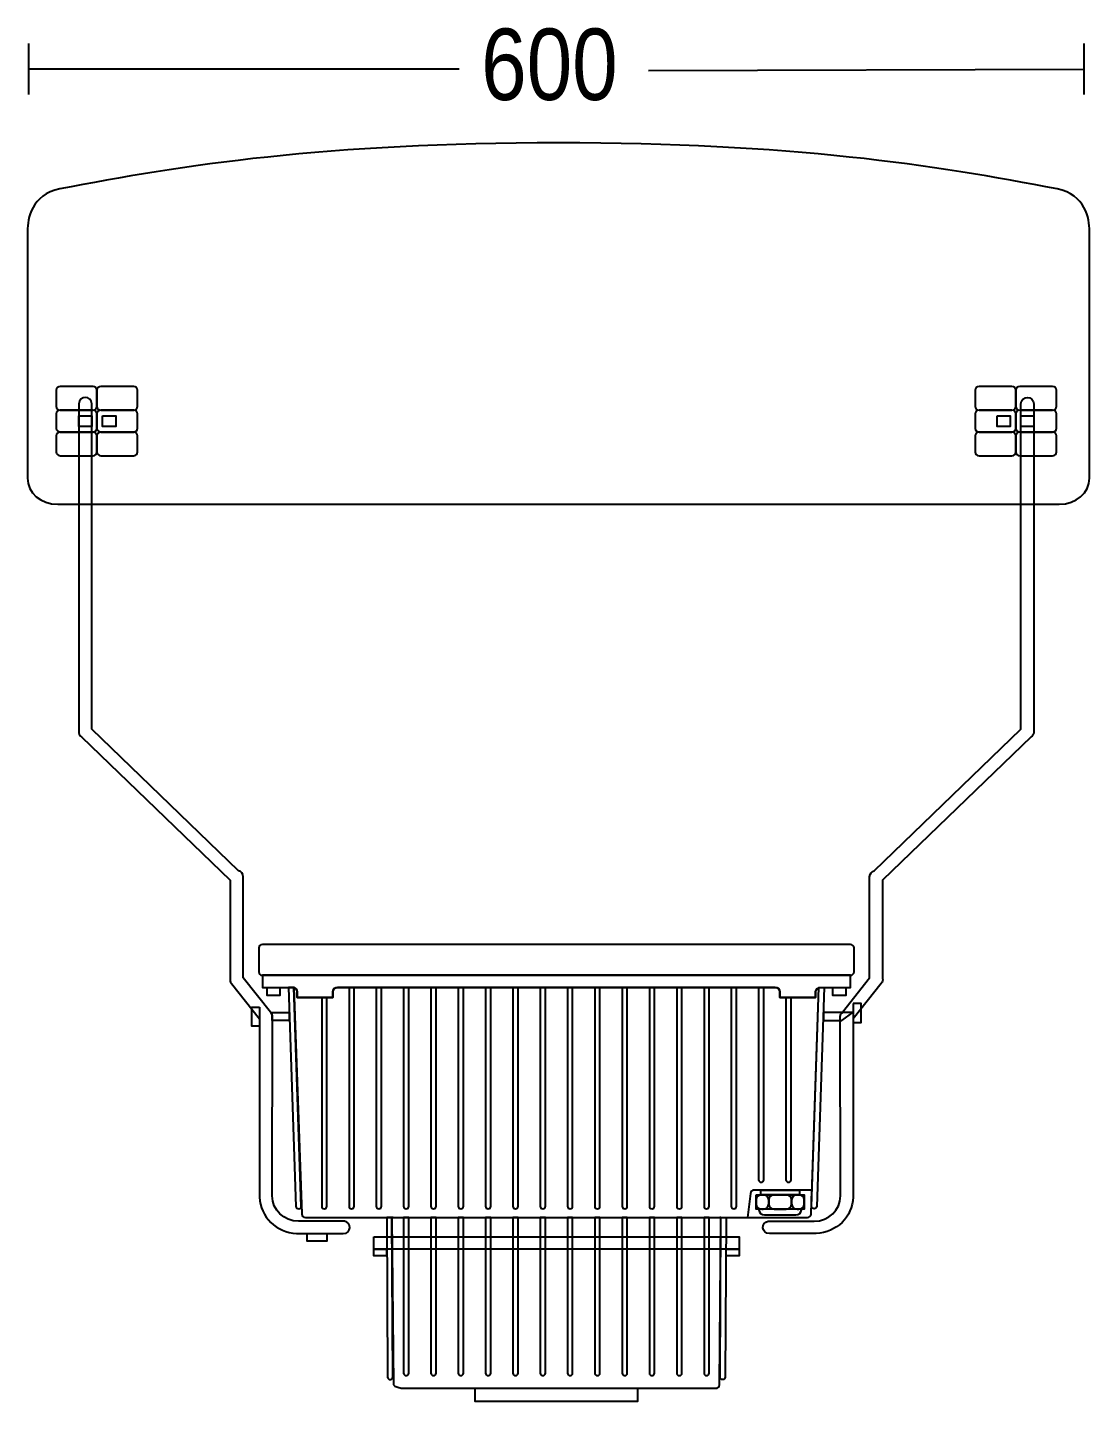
# Model space of a CAD drawing. Extents: x 0 to 113, y 0 to 281.
# Drawn here: x 0.2 to 102.3, y 0.2 to 132.2 of the extents above; entities that cross this region are included whole.
import ezdxf

# ---------------------------------------------------------------- set-up
doc = ezdxf.new("R2010")
doc.units = 0
doc.layers.add('LIVELLO_1', color=160, linetype='Continuous')
doc.styles.add('STD', font='txt')

# ---------------------------------------------------------------- blocks, each defined once
blk = doc.blocks.new('AI9-BLK1')
at = {"layer": 'LIVELLO_1', "color": 7}
for p, q in [((-57.61, -14.76), (-57.61, -9.85)), ((43.83, -14.76), (43.83, -9.85)), ((-16.25, -12.31), (-57.61, -12.31)), ((1.96, -12.44), (43.83, -12.31))]:
    blk.add_line(p, q, dxfattribs=at)
for points in [[(-52.78, -45.63), (-51.54, -45.63), (-51.54, -46.67), (-52.78, -46.67)], [(-50.51, -45.63), (-49.25, -45.63), (-49.25, -46.67), (-50.51, -46.67)], [(35.47, -45.63), (36.73, -45.63), (36.73, -46.67), (35.47, -46.67)], [(37.76, -45.63), (39, -45.63), (39, -46.67), (37.76, -46.67)], [(-34.7, -100.58), (-33.48, -100.58), (-33.48, -101.35), (-34.7, -101.35)], [(19.69, -100.58), (20.92, -100.58), (20.92, -101.35), (19.69, -101.35)], [(-35.42, -102.47), (-35.42, -104.3), (-36.18, -104.3), (-36.18, -102.47)], [(-32.56, -103), (-32.56, -103.77), (-34.21, -103.77), (-34.21, -103)], [(18.78, -103), (18.78, -103.77), (20.53, -103.77), (21.59, -103)], [(21.64, -102.13), (21.64, -103.96), (22.4, -103.96), (22.4, -102.13)], [(12.75, -120.06), (16.49, -120.06), (16.49, -120.51), (12.75, -120.51)], [(12.3, -120.51), (16.93, -120.51), (16.93, -121.91), (12.3, -121.91)], [(-30.85, -124.25), (-28.96, -124.25), (-28.96, -124.98), (-30.85, -124.98)], [(-24.45, -124.57), (10.67, -124.57), (10.67, -125.73), (9.04, -125.73), (-22.82, -125.73), (-24.45, -125.73)], [(-24.45, -125.75), (-23.22, -125.75), (-23.22, -126.39), (-24.45, -126.39)], [(9.44, -125.75), (10.67, -125.75), (10.67, -126.39), (9.44, -126.39)], [(-14.69, -139.12), (0.91, -139.12), (0.91, -140.39), (-14.69, -140.39)]]:
    blk.add_lwpolyline(points, close=True, dxfattribs=at)
for points, knots in [([(-6.69, -19.41), (15.5, -19.41), (29.63, -21.55), (41.25, -23.84), (43.95, -24.38), (44.35, -26.7), (44.35, -27.87), (44.35, -27.87), (44.35, -38.31), (44.35, -38.31), (44.35, -38.31), (44.35, -46.19), (44.35, -46.19), (44.35, -46.19), (44.35, -51.65), (44.35, -51.65), (44.35, -53.03), (43.05, -54.15), (41.45, -54.15), (41.45, -54.15), (-54.82, -54.15), (-54.82, -54.15), (-56.43, -54.15), (-57.73, -53.03), (-57.73, -51.65), (-57.73, -51.65), (-57.73, -46.23), (-57.73, -46.23), (-57.73, -46.23), (-57.73, -38.31), (-57.73, -38.31), (-57.73, -38.31), (-57.73, -27.87), (-57.73, -27.87), (-57.73, -26.7), (-57.33, -24.38), (-54.63, -23.84), (-43.01, -21.55), (-28.88, -19.41), (-6.69, -19.41)], [0, 0, 0, 0, 1, 1, 1, 2, 2, 2, 3, 3, 3, 4, 4, 4, 5, 5, 5, 6, 6, 6, 7, 7, 7, 8, 8, 8, 9, 9, 9, 10, 10, 10, 11, 11, 11, 12, 12, 12, 13, 13, 13, 13]), ([(-54.58, -42.82), (-54.58, -42.82), (-51.43, -42.82), (-51.43, -42.82), (-51.22, -42.82), (-51.05, -42.98), (-51.05, -43.19), (-51.05, -43.19), (-51.05, -44.73), (-51.05, -44.73), (-51.05, -44.94), (-51.22, -45.1), (-51.43, -45.1), (-51.43, -45.1), (-54.58, -45.1), (-54.58, -45.1), (-54.79, -45.1), (-54.96, -44.94), (-54.96, -44.73), (-54.96, -44.73), (-54.96, -43.19), (-54.96, -43.19), (-54.96, -42.98), (-54.79, -42.82), (-54.58, -42.82)], [0, 0, 0, 0, 1, 1, 1, 2, 2, 2, 3, 3, 3, 4, 4, 4, 5, 5, 5, 6, 6, 6, 7, 7, 7, 8, 8, 8, 8]), ([(-50.67, -42.82), (-50.67, -42.82), (-47.52, -42.82), (-47.52, -42.82), (-47.31, -42.82), (-47.14, -42.98), (-47.14, -43.19), (-47.14, -43.19), (-47.14, -44.73), (-47.14, -44.73), (-47.14, -44.94), (-47.31, -45.1), (-47.52, -45.1), (-47.52, -45.1), (-50.67, -45.1), (-50.67, -45.1), (-50.88, -45.1), (-51.05, -44.94), (-51.05, -44.73), (-51.05, -44.73), (-51.05, -43.19), (-51.05, -43.19), (-51.05, -42.98), (-50.88, -42.82), (-50.67, -42.82)], [0, 0, 0, 0, 1, 1, 1, 2, 2, 2, 3, 3, 3, 4, 4, 4, 5, 5, 5, 6, 6, 6, 7, 7, 7, 8, 8, 8, 8]), ([(33.74, -42.82), (33.74, -42.82), (36.89, -42.82), (36.89, -42.82), (37.1, -42.82), (37.27, -42.98), (37.27, -43.19), (37.27, -43.19), (37.27, -44.73), (37.27, -44.73), (37.27, -44.94), (37.1, -45.1), (36.89, -45.1), (36.89, -45.1), (33.74, -45.1), (33.74, -45.1), (33.53, -45.1), (33.36, -44.94), (33.36, -44.73), (33.36, -44.73), (33.36, -43.19), (33.36, -43.19), (33.36, -42.98), (33.53, -42.82), (33.74, -42.82)], [0, 0, 0, 0, 1, 1, 1, 2, 2, 2, 3, 3, 3, 4, 4, 4, 5, 5, 5, 6, 6, 6, 7, 7, 7, 8, 8, 8, 8]), ([(37.65, -42.82), (37.65, -42.82), (40.8, -42.82), (40.8, -42.82), (41.01, -42.82), (41.18, -42.98), (41.18, -43.19), (41.18, -43.19), (41.18, -44.73), (41.18, -44.73), (41.18, -44.94), (41.01, -45.1), (40.8, -45.1), (40.8, -45.1), (37.65, -45.1), (37.65, -45.1), (37.44, -45.1), (37.27, -44.94), (37.27, -44.73), (37.27, -44.73), (37.27, -43.19), (37.27, -43.19), (37.27, -42.98), (37.44, -42.82), (37.65, -42.82)], [0, 0, 0, 0, 1, 1, 1, 2, 2, 2, 3, 3, 3, 4, 4, 4, 5, 5, 5, 6, 6, 6, 7, 7, 7, 8, 8, 8, 8]), ([(-27.37, -124.25), (-27.37, -124.25), (-31.86, -124.25), (-31.86, -124.25), (-33.8, -124.15), (-35.35, -122.63), (-35.42, -120.75), (-35.42, -120.75), (-35.42, -103.62), (-35.42, -103.62), (-35.42, -103.62), (-38.12, -100.21), (-38.12, -100.21), (-38.25, -100.05), (-38.28, -99.89), (-38.24, -99.74), (-38.24, -99.74), (-38.24, -90.29), (-38.24, -90.29), (-38.24, -90.29), (-52.53, -76.5), (-52.53, -76.5), (-52.66, -76.42), (-52.75, -76.29), (-52.78, -76.1), (-52.78, -76.1), (-52.78, -44.48), (-52.78, -44.48), (-52.78, -43.69), (-51.54, -43.69), (-51.54, -44.48), (-51.54, -44.48), (-51.54, -75.76), (-51.54, -75.76), (-51.54, -75.76), (-37.43, -89.38), (-37.43, -89.38), (-37.2, -89.44), (-37, -89.63), (-37, -89.95), (-37, -89.95), (-37, -99.65), (-37, -99.65), (-37, -99.65), (-34.37, -102.97), (-34.37, -102.97), (-34.27, -103.11), (-34.24, -103.16), (-34.21, -103.21), (-34.17, -103.32), (-34.16, -103.43), (-34.18, -103.53), (-34.18, -103.53), (-34.2, -120.63), (-34.2, -120.63), (-34.2, -121.98), (-33.07, -123.06), (-31.68, -123.06), (-31.68, -123.06), (-27.41, -123.06), (-27.41, -123.06), (-27.41, -123.06), (-27.25, -123.06), (-27.25, -123.06), (-26.54, -123.17), (-26.58, -124.25), (-27.37, -124.25)], [0, 0, 0, 0, 1, 1, 1, 2, 2, 2, 3, 3, 3, 4, 4, 4, 5, 5, 5, 6, 6, 6, 7, 7, 7, 8, 8, 8, 9, 9, 9, 10, 10, 10, 11, 11, 11, 12, 12, 12, 13, 13, 13, 14, 14, 14, 15, 15, 15, 16, 16, 16, 17, 17, 17, 18, 18, 18, 19, 19, 19, 20, 20, 20, 21, 21, 21, 22, 22, 22, 22]), ([(-27.37, -124.25), (-27.37, -124.25), (-31.86, -124.25), (-31.86, -124.25), (-33.8, -124.15), (-35.35, -122.63), (-35.42, -120.75), (-35.42, -120.75), (-35.42, -103.62), (-35.42, -103.62), (-35.42, -103.62), (-38.12, -100.21), (-38.12, -100.21), (-38.25, -100.05), (-38.28, -99.89), (-38.24, -99.74), (-38.24, -99.74), (-38.24, -90.29), (-38.24, -90.29), (-38.24, -90.29), (-52.53, -76.5), (-52.53, -76.5), (-52.66, -76.42), (-52.75, -76.29), (-52.78, -76.1), (-52.78, -76.1), (-52.78, -44.48), (-52.78, -44.48), (-52.78, -43.69), (-51.54, -43.69), (-51.54, -44.48), (-51.54, -44.48), (-51.54, -75.76), (-51.54, -75.76), (-51.54, -75.76), (-37.43, -89.38), (-37.43, -89.38), (-37.2, -89.44), (-37, -89.63), (-37, -89.95), (-37, -89.95), (-37, -99.65), (-37, -99.65), (-37, -99.65), (-34.37, -102.97), (-34.37, -102.97), (-34.27, -103.11), (-34.24, -103.16), (-34.21, -103.21), (-34.17, -103.32), (-34.16, -103.43), (-34.18, -103.53), (-34.18, -103.53), (-34.2, -120.63), (-34.2, -120.63), (-34.2, -121.98), (-33.07, -123.06), (-31.68, -123.06), (-31.68, -123.06), (-27.41, -123.06), (-27.41, -123.06), (-27.41, -123.06), (-27.25, -123.06), (-27.25, -123.06), (-26.54, -123.17), (-26.58, -124.25), (-27.37, -124.25)], [0, 0, 0, 0, 1, 1, 1, 2, 2, 2, 3, 3, 3, 4, 4, 4, 5, 5, 5, 6, 6, 6, 7, 7, 7, 8, 8, 8, 9, 9, 9, 10, 10, 10, 11, 11, 11, 12, 12, 12, 13, 13, 13, 14, 14, 14, 15, 15, 15, 16, 16, 16, 17, 17, 17, 18, 18, 18, 19, 19, 19, 20, 20, 20, 21, 21, 21, 22, 22, 22, 22]), ([(13.58, -124.25), (13.58, -124.25), (18.08, -124.25), (18.08, -124.25), (20.02, -124.15), (21.57, -122.63), (21.64, -120.75), (21.64, -120.75), (21.64, -103.62), (21.64, -103.62), (21.64, -103.62), (24.34, -100.21), (24.34, -100.21), (24.46, -100.05), (24.5, -99.89), (24.46, -99.74), (24.46, -99.74), (24.46, -90.29), (24.46, -90.29), (24.46, -90.29), (38.74, -76.5), (38.74, -76.5), (38.87, -76.42), (38.97, -76.29), (39, -76.1), (39, -76.1), (39, -44.48), (39, -44.48), (39, -43.69), (37.76, -43.69), (37.76, -44.48), (37.76, -44.48), (37.76, -75.76), (37.76, -75.76), (37.76, -75.76), (23.65, -89.38), (23.65, -89.38), (23.42, -89.44), (23.22, -89.63), (23.22, -89.95), (23.22, -89.95), (23.22, -99.65), (23.22, -99.65), (23.22, -99.65), (20.6, -102.97), (20.6, -102.97), (20.49, -103.11), (20.46, -103.16), (20.43, -103.21), (20.39, -103.32), (20.38, -103.43), (20.4, -103.53), (20.4, -103.53), (20.41, -120.63), (20.41, -120.63), (20.41, -121.98), (19.29, -123.06), (17.9, -123.06), (17.9, -123.06), (13.63, -123.06), (13.63, -123.06), (13.63, -123.06), (13.47, -123.06), (13.47, -123.06), (12.76, -123.17), (12.8, -124.25), (13.58, -124.25)], [0, 0, 0, 0, 1, 1, 1, 2, 2, 2, 3, 3, 3, 4, 4, 4, 5, 5, 5, 6, 6, 6, 7, 7, 7, 8, 8, 8, 9, 9, 9, 10, 10, 10, 11, 11, 11, 12, 12, 12, 13, 13, 13, 14, 14, 14, 15, 15, 15, 16, 16, 16, 17, 17, 17, 18, 18, 18, 19, 19, 19, 20, 20, 20, 21, 21, 21, 22, 22, 22, 22]), ([(13.58, -124.25), (13.58, -124.25), (18.08, -124.25), (18.08, -124.25), (20.02, -124.15), (21.57, -122.63), (21.64, -120.75), (21.64, -120.75), (21.64, -103.62), (21.64, -103.62), (21.64, -103.62), (24.34, -100.21), (24.34, -100.21), (24.46, -100.05), (24.5, -99.89), (24.46, -99.74), (24.46, -99.74), (24.46, -90.29), (24.46, -90.29), (24.46, -90.29), (38.74, -76.5), (38.74, -76.5), (38.87, -76.42), (38.97, -76.29), (39, -76.1), (39, -76.1), (39, -44.48), (39, -44.48), (39, -43.69), (37.76, -43.69), (37.76, -44.48), (37.76, -44.48), (37.76, -75.76), (37.76, -75.76), (37.76, -75.76), (23.65, -89.38), (23.65, -89.38), (23.42, -89.44), (23.22, -89.63), (23.22, -89.95), (23.22, -89.95), (23.22, -99.65), (23.22, -99.65), (23.22, -99.65), (20.6, -102.97), (20.6, -102.97), (20.49, -103.11), (20.46, -103.16), (20.43, -103.21), (20.39, -103.32), (20.38, -103.43), (20.4, -103.53), (20.4, -103.53), (20.41, -120.63), (20.41, -120.63), (20.41, -121.98), (19.29, -123.06), (17.9, -123.06), (17.9, -123.06), (13.63, -123.06), (13.63, -123.06), (13.63, -123.06), (13.47, -123.06), (13.47, -123.06), (12.76, -123.17), (12.8, -124.25), (13.58, -124.25)], [0, 0, 0, 0, 1, 1, 1, 2, 2, 2, 3, 3, 3, 4, 4, 4, 5, 5, 5, 6, 6, 6, 7, 7, 7, 8, 8, 8, 9, 9, 9, 10, 10, 10, 11, 11, 11, 12, 12, 12, 13, 13, 13, 14, 14, 14, 15, 15, 15, 16, 16, 16, 17, 17, 17, 18, 18, 18, 19, 19, 19, 20, 20, 20, 21, 21, 21, 22, 22, 22, 22]), ([(-54.58, -45.1), (-54.58, -45.1), (-51.43, -45.1), (-51.43, -45.1), (-51.22, -45.1), (-51.05, -45.26), (-51.05, -45.46), (-51.05, -45.46), (-51.05, -46.84), (-51.05, -46.84), (-51.05, -47.04), (-51.22, -47.2), (-51.43, -47.2), (-51.43, -47.2), (-54.58, -47.2), (-54.58, -47.2), (-54.79, -47.2), (-54.96, -47.04), (-54.96, -46.84), (-54.96, -46.84), (-54.96, -45.46), (-54.96, -45.46), (-54.96, -45.26), (-54.79, -45.1), (-54.58, -45.1)], [0, 0, 0, 0, 1, 1, 1, 2, 2, 2, 3, 3, 3, 4, 4, 4, 5, 5, 5, 6, 6, 6, 7, 7, 7, 8, 8, 8, 8]), ([(-50.67, -45.1), (-50.67, -45.1), (-47.52, -45.1), (-47.52, -45.1), (-47.31, -45.1), (-47.14, -45.26), (-47.14, -45.46), (-47.14, -45.46), (-47.14, -46.84), (-47.14, -46.84), (-47.14, -47.04), (-47.31, -47.2), (-47.52, -47.2), (-47.52, -47.2), (-50.67, -47.2), (-50.67, -47.2), (-50.88, -47.2), (-51.05, -47.04), (-51.05, -46.84), (-51.05, -46.84), (-51.05, -45.46), (-51.05, -45.46), (-51.05, -45.26), (-50.88, -45.1), (-50.67, -45.1)], [0, 0, 0, 0, 1, 1, 1, 2, 2, 2, 3, 3, 3, 4, 4, 4, 5, 5, 5, 6, 6, 6, 7, 7, 7, 8, 8, 8, 8]), ([(33.74, -45.1), (33.74, -45.1), (36.89, -45.1), (36.89, -45.1), (37.1, -45.1), (37.27, -45.26), (37.27, -45.46), (37.27, -45.46), (37.27, -46.84), (37.27, -46.84), (37.27, -47.04), (37.1, -47.2), (36.89, -47.2), (36.89, -47.2), (33.74, -47.2), (33.74, -47.2), (33.53, -47.2), (33.36, -47.04), (33.36, -46.84), (33.36, -46.84), (33.36, -45.46), (33.36, -45.46), (33.36, -45.26), (33.53, -45.1), (33.74, -45.1)], [0, 0, 0, 0, 1, 1, 1, 2, 2, 2, 3, 3, 3, 4, 4, 4, 5, 5, 5, 6, 6, 6, 7, 7, 7, 8, 8, 8, 8]), ([(37.65, -45.1), (37.65, -45.1), (40.8, -45.1), (40.8, -45.1), (41.01, -45.1), (41.18, -45.26), (41.18, -45.46), (41.18, -45.46), (41.18, -46.84), (41.18, -46.84), (41.18, -47.04), (41.01, -47.2), (40.8, -47.2), (40.8, -47.2), (37.65, -47.2), (37.65, -47.2), (37.44, -47.2), (37.27, -47.04), (37.27, -46.84), (37.27, -46.84), (37.27, -45.46), (37.27, -45.46), (37.27, -45.26), (37.44, -45.1), (37.65, -45.1)], [0, 0, 0, 0, 1, 1, 1, 2, 2, 2, 3, 3, 3, 4, 4, 4, 5, 5, 5, 6, 6, 6, 7, 7, 7, 8, 8, 8, 8]), ([(-54.58, -47.2), (-54.58, -47.2), (-51.43, -47.2), (-51.43, -47.2), (-51.22, -47.2), (-51.05, -47.37), (-51.05, -47.57), (-51.05, -47.57), (-51.05, -49.12), (-51.05, -49.12), (-51.05, -49.32), (-51.22, -49.48), (-51.43, -49.48), (-51.43, -49.48), (-54.58, -49.48), (-54.58, -49.48), (-54.79, -49.48), (-54.96, -49.32), (-54.96, -49.12), (-54.96, -49.12), (-54.96, -47.57), (-54.96, -47.57), (-54.96, -47.37), (-54.79, -47.2), (-54.58, -47.2)], [0, 0, 0, 0, 1, 1, 1, 2, 2, 2, 3, 3, 3, 4, 4, 4, 5, 5, 5, 6, 6, 6, 7, 7, 7, 8, 8, 8, 8]), ([(-50.67, -47.2), (-50.67, -47.2), (-47.52, -47.2), (-47.52, -47.2), (-47.31, -47.2), (-47.14, -47.37), (-47.14, -47.57), (-47.14, -47.57), (-47.14, -49.12), (-47.14, -49.12), (-47.14, -49.32), (-47.31, -49.48), (-47.52, -49.48), (-47.52, -49.48), (-50.67, -49.48), (-50.67, -49.48), (-50.88, -49.48), (-51.05, -49.32), (-51.05, -49.12), (-51.05, -49.12), (-51.05, -47.57), (-51.05, -47.57), (-51.05, -47.37), (-50.88, -47.2), (-50.67, -47.2)], [0, 0, 0, 0, 1, 1, 1, 2, 2, 2, 3, 3, 3, 4, 4, 4, 5, 5, 5, 6, 6, 6, 7, 7, 7, 8, 8, 8, 8]), ([(33.74, -47.2), (33.74, -47.2), (36.89, -47.2), (36.89, -47.2), (37.1, -47.2), (37.27, -47.37), (37.27, -47.57), (37.27, -47.57), (37.27, -49.12), (37.27, -49.12), (37.27, -49.32), (37.1, -49.48), (36.89, -49.48), (36.89, -49.48), (33.74, -49.48), (33.74, -49.48), (33.53, -49.48), (33.36, -49.32), (33.36, -49.12), (33.36, -49.12), (33.36, -47.57), (33.36, -47.57), (33.36, -47.37), (33.53, -47.2), (33.74, -47.2)], [0, 0, 0, 0, 1, 1, 1, 2, 2, 2, 3, 3, 3, 4, 4, 4, 5, 5, 5, 6, 6, 6, 7, 7, 7, 8, 8, 8, 8]), ([(37.65, -47.2), (37.65, -47.2), (40.8, -47.2), (40.8, -47.2), (41.01, -47.2), (41.18, -47.37), (41.18, -47.57), (41.18, -47.57), (41.18, -49.12), (41.18, -49.12), (41.18, -49.32), (41.01, -49.48), (40.8, -49.48), (40.8, -49.48), (37.65, -49.48), (37.65, -49.48), (37.44, -49.48), (37.27, -49.32), (37.27, -49.12), (37.27, -49.12), (37.27, -47.57), (37.27, -47.57), (37.27, -47.37), (37.44, -47.2), (37.65, -47.2)], [0, 0, 0, 0, 1, 1, 1, 2, 2, 2, 3, 3, 3, 4, 4, 4, 5, 5, 5, 6, 6, 6, 7, 7, 7, 8, 8, 8, 8]), ([(-35.15, -96.46), (-35.15, -96.46), (21.37, -96.46), (21.37, -96.46), (21.56, -96.46), (21.72, -96.61), (21.72, -96.8), (21.72, -96.8), (21.72, -99.08), (21.72, -99.08), (21.72, -99.27), (21.56, -99.42), (21.37, -99.42), (21.37, -99.42), (-35.15, -99.42), (-35.15, -99.42), (-35.34, -99.42), (-35.5, -99.27), (-35.5, -99.08), (-35.5, -99.08), (-35.5, -96.8), (-35.5, -96.8), (-35.5, -96.61), (-35.34, -96.46), (-35.15, -96.46)], [0, 0, 0, 0, 1, 1, 1, 2, 2, 2, 3, 3, 3, 4, 4, 4, 5, 5, 5, 6, 6, 6, 7, 7, 7, 8, 8, 8, 8]), ([(-35.15, -99.42), (-35.15, -99.42), (21.37, -99.42), (21.37, -99.42), (21.37, -99.42), (21.37, -100.58), (21.37, -100.58), (21.37, -100.58), (18.47, -100.58), (18.47, -100.58), (18.23, -100.58), (18.03, -100.77), (18.03, -101.01), (18.03, -101.01), (18.03, -101.56), (18.03, -101.56), (18.03, -101.56), (14.59, -101.56), (14.59, -101.56), (14.59, -101.56), (14.59, -101.01), (14.59, -101.01), (14.59, -100.77), (14.4, -100.58), (14.15, -100.58), (14.15, -100.58), (-27.93, -100.58), (-27.93, -100.58), (-28.17, -100.58), (-28.38, -100.77), (-28.38, -101.01), (-28.38, -101.01), (-28.38, -101.56), (-28.38, -101.56), (-28.38, -101.56), (-31.81, -101.56), (-31.81, -101.56), (-31.81, -101.56), (-31.81, -101.01), (-31.81, -101.01), (-31.81, -100.77), (-32.01, -100.58), (-32.26, -100.58), (-32.26, -100.58), (-35.15, -100.58), (-35.15, -100.58), (-35.15, -100.58), (-35.15, -99.42), (-35.15, -99.42)], [0, 0, 0, 0, 1, 1, 1, 2, 2, 2, 3, 3, 3, 4, 4, 4, 5, 5, 5, 6, 6, 6, 7, 7, 7, 8, 8, 8, 9, 9, 9, 10, 10, 10, 11, 11, 11, 12, 12, 12, 13, 13, 13, 14, 14, 14, 15, 15, 15, 16, 16, 16, 16]), ([(-32.14, -100.58), (-32.14, -100.58), (-31.42, -121.63), (-31.42, -121.63), (-31.42, -121.76), (-31.52, -121.86), (-31.65, -121.86), (-31.8, -121.86), (-31.91, -121.76), (-31.92, -121.63), (-31.92, -121.63), (-32.63, -100.58), (-32.63, -100.58), (-32.63, -100.58), (-32.14, -100.58), (-32.14, -100.58)], [0, 0, 0, 0, 1, 1, 1, 2, 2, 2, 3, 3, 3, 4, 4, 4, 5, 5, 5, 5]), ([(-31.37, -122.36), (-31.37, -122.36), (-32.14, -100.59), (-32.14, -100.59), (-31.95, -100.64), (-31.81, -100.81), (-31.81, -101.01), (-31.81, -101.01), (-31.81, -101.56), (-31.81, -101.56), (-31.81, -101.56), (-28.38, -101.56), (-28.38, -101.56), (-28.38, -101.56), (-28.38, -101.01), (-28.38, -101.01), (-28.38, -100.77), (-28.17, -100.58), (-27.93, -100.58), (-27.93, -100.58), (14.15, -100.58), (14.15, -100.58), (14.4, -100.58), (14.59, -100.77), (14.59, -101.01), (14.59, -101.01), (14.59, -101.56), (14.59, -101.56), (14.59, -101.56), (18.03, -101.56), (18.03, -101.56), (18.03, -101.56), (18.03, -101.01), (18.03, -101.01), (18.03, -100.81), (18.17, -100.64), (18.35, -100.59), (18.35, -100.59), (17.59, -122.36), (17.59, -122.36), (17.59, -122.55), (17.42, -122.71), (17.23, -122.71), (17.23, -122.71), (-31.01, -122.71), (-31.01, -122.71), (-31.21, -122.71), (-31.37, -122.55), (-31.37, -122.36)], [0, 0, 0, 0, 1, 1, 1, 2, 2, 2, 3, 3, 3, 4, 4, 4, 5, 5, 5, 6, 6, 6, 7, 7, 7, 8, 8, 8, 9, 9, 9, 10, 10, 10, 11, 11, 11, 12, 12, 12, 13, 13, 13, 14, 14, 14, 15, 15, 15, 16, 16, 16, 16]), ([(-28.96, -101.56), (-28.96, -101.56), (-28.96, -121.63), (-28.96, -121.63), (-28.96, -121.76), (-29.06, -121.86), (-29.19, -121.86), (-29.34, -121.86), (-29.45, -121.76), (-29.45, -121.63), (-29.45, -121.63), (-29.45, -101.56), (-29.45, -101.56), (-29.45, -101.56), (-28.96, -101.56), (-28.96, -101.56)], [0, 0, 0, 0, 1, 1, 1, 2, 2, 2, 3, 3, 3, 4, 4, 4, 5, 5, 5, 5]), ([(-26.33, -100.58), (-26.33, -100.58), (-26.33, -121.63), (-26.33, -121.63), (-26.33, -121.76), (-26.44, -121.86), (-26.57, -121.86), (-26.72, -121.86), (-26.82, -121.76), (-26.82, -121.63), (-26.82, -121.63), (-26.82, -100.58), (-26.82, -100.58), (-26.82, -100.58), (-26.33, -100.58), (-26.33, -100.58)], [0, 0, 0, 0, 1, 1, 1, 2, 2, 2, 3, 3, 3, 4, 4, 4, 5, 5, 5, 5]), ([(-23.71, -100.58), (-23.71, -100.58), (-23.71, -121.63), (-23.71, -121.63), (-23.71, -121.76), (-23.81, -121.86), (-23.95, -121.86), (-24.09, -121.86), (-24.2, -121.76), (-24.2, -121.63), (-24.2, -121.63), (-24.2, -100.58), (-24.2, -100.58), (-24.2, -100.58), (-23.71, -100.58), (-23.71, -100.58)], [0, 0, 0, 0, 1, 1, 1, 2, 2, 2, 3, 3, 3, 4, 4, 4, 5, 5, 5, 5]), ([(-21.08, -100.58), (-21.08, -100.58), (-21.08, -121.63), (-21.08, -121.63), (-21.08, -121.76), (-21.19, -121.86), (-21.32, -121.86), (-21.47, -121.86), (-21.58, -121.76), (-21.58, -121.63), (-21.58, -121.63), (-21.58, -100.58), (-21.58, -100.58), (-21.58, -100.58), (-21.08, -100.58), (-21.08, -100.58)], [0, 0, 0, 0, 1, 1, 1, 2, 2, 2, 3, 3, 3, 4, 4, 4, 5, 5, 5, 5]), ([(-18.46, -100.58), (-18.46, -100.58), (-18.46, -121.63), (-18.46, -121.63), (-18.46, -121.76), (-18.56, -121.86), (-18.69, -121.86), (-18.84, -121.86), (-18.95, -121.76), (-18.95, -121.63), (-18.95, -121.63), (-18.95, -100.58), (-18.95, -100.58), (-18.95, -100.58), (-18.46, -100.58), (-18.46, -100.58)], [0, 0, 0, 0, 1, 1, 1, 2, 2, 2, 3, 3, 3, 4, 4, 4, 5, 5, 5, 5]), ([(-15.83, -100.58), (-15.83, -100.58), (-15.83, -121.63), (-15.83, -121.63), (-15.83, -121.76), (-15.94, -121.86), (-16.07, -121.86), (-16.22, -121.86), (-16.33, -121.76), (-16.33, -121.63), (-16.33, -121.63), (-16.33, -100.58), (-16.33, -100.58), (-16.33, -100.58), (-15.83, -100.58), (-15.83, -100.58)], [0, 0, 0, 0, 1, 1, 1, 2, 2, 2, 3, 3, 3, 4, 4, 4, 5, 5, 5, 5]), ([(-13.2, -100.58), (-13.2, -100.58), (-13.2, -121.63), (-13.2, -121.63), (-13.2, -121.76), (-13.31, -121.86), (-13.44, -121.86), (-13.59, -121.86), (-13.7, -121.76), (-13.7, -121.63), (-13.7, -121.63), (-13.7, -100.58), (-13.7, -100.58), (-13.7, -100.58), (-13.2, -100.58), (-13.2, -100.58)], [0, 0, 0, 0, 1, 1, 1, 2, 2, 2, 3, 3, 3, 4, 4, 4, 5, 5, 5, 5]), ([(-10.58, -100.58), (-10.58, -100.58), (-10.58, -121.63), (-10.58, -121.63), (-10.58, -121.76), (-10.69, -121.86), (-10.82, -121.86), (-10.97, -121.86), (-11.08, -121.76), (-11.08, -121.63), (-11.08, -121.63), (-11.08, -100.58), (-11.08, -100.58), (-11.08, -100.58), (-10.58, -100.58), (-10.58, -100.58)], [0, 0, 0, 0, 1, 1, 1, 2, 2, 2, 3, 3, 3, 4, 4, 4, 5, 5, 5, 5]), ([(-7.95, -100.58), (-7.95, -100.58), (-7.95, -121.63), (-7.95, -121.63), (-7.95, -121.76), (-8.06, -121.86), (-8.19, -121.86), (-8.34, -121.86), (-8.45, -121.76), (-8.45, -121.63), (-8.45, -121.63), (-8.45, -100.58), (-8.45, -100.58), (-8.45, -100.58), (-7.95, -100.58), (-7.95, -100.58)], [0, 0, 0, 0, 1, 1, 1, 2, 2, 2, 3, 3, 3, 4, 4, 4, 5, 5, 5, 5]), ([(-5.33, -100.58), (-5.33, -100.58), (-5.33, -121.63), (-5.33, -121.63), (-5.33, -121.76), (-5.44, -121.86), (-5.57, -121.86), (-5.72, -121.86), (-5.82, -121.76), (-5.82, -121.63), (-5.82, -121.63), (-5.82, -100.58), (-5.82, -100.58), (-5.82, -100.58), (-5.33, -100.58), (-5.33, -100.58)], [0, 0, 0, 0, 1, 1, 1, 2, 2, 2, 3, 3, 3, 4, 4, 4, 5, 5, 5, 5]), ([(-2.7, -100.58), (-2.7, -100.58), (-2.7, -121.63), (-2.7, -121.63), (-2.7, -121.76), (-2.81, -121.86), (-2.94, -121.86), (-3.09, -121.86), (-3.2, -121.76), (-3.2, -121.63), (-3.2, -121.63), (-3.2, -100.58), (-3.2, -100.58), (-3.2, -100.58), (-2.7, -100.58), (-2.7, -100.58)], [0, 0, 0, 0, 1, 1, 1, 2, 2, 2, 3, 3, 3, 4, 4, 4, 5, 5, 5, 5]), ([(-0.08, -100.58), (-0.08, -100.58), (-0.08, -121.63), (-0.08, -121.63), (-0.08, -121.76), (-0.19, -121.86), (-0.32, -121.86), (-0.47, -121.86), (-0.57, -121.76), (-0.57, -121.63), (-0.57, -121.63), (-0.57, -100.58), (-0.57, -100.58), (-0.57, -100.58), (-0.08, -100.58), (-0.08, -100.58)], [0, 0, 0, 0, 1, 1, 1, 2, 2, 2, 3, 3, 3, 4, 4, 4, 5, 5, 5, 5]), ([(2.54, -100.58), (2.54, -100.58), (2.54, -121.63), (2.54, -121.63), (2.54, -121.76), (2.44, -121.86), (2.3, -121.86), (2.16, -121.86), (2.05, -121.76), (2.05, -121.63), (2.05, -121.63), (2.05, -100.58), (2.05, -100.58), (2.05, -100.58), (2.54, -100.58), (2.54, -100.58)], [0, 0, 0, 0, 1, 1, 1, 2, 2, 2, 3, 3, 3, 4, 4, 4, 5, 5, 5, 5]), ([(5.17, -100.58), (5.17, -100.58), (5.17, -121.63), (5.17, -121.63), (5.17, -121.76), (5.06, -121.86), (4.93, -121.86), (4.78, -121.86), (4.67, -121.76), (4.67, -121.63), (4.67, -121.63), (4.67, -100.58), (4.67, -100.58), (4.67, -100.58), (5.17, -100.58), (5.17, -100.58)], [0, 0, 0, 0, 1, 1, 1, 2, 2, 2, 3, 3, 3, 4, 4, 4, 5, 5, 5, 5]), ([(7.79, -100.58), (7.79, -100.58), (7.79, -121.63), (7.79, -121.63), (7.79, -121.76), (7.69, -121.86), (7.55, -121.86), (7.41, -121.86), (7.3, -121.76), (7.3, -121.63), (7.3, -121.63), (7.3, -100.58), (7.3, -100.58), (7.3, -100.58), (7.79, -100.58), (7.79, -100.58)], [0, 0, 0, 0, 1, 1, 1, 2, 2, 2, 3, 3, 3, 4, 4, 4, 5, 5, 5, 5]), ([(10.42, -100.58), (10.42, -100.58), (10.42, -121.63), (10.42, -121.63), (10.42, -121.76), (10.31, -121.86), (10.18, -121.86), (10.03, -121.86), (9.92, -121.76), (9.92, -121.63), (9.92, -121.63), (9.92, -100.58), (9.92, -100.58), (9.92, -100.58), (10.42, -100.58), (10.42, -100.58)], [0, 0, 0, 0, 1, 1, 1, 2, 2, 2, 3, 3, 3, 4, 4, 4, 5, 5, 5, 5]), ([(13.04, -100.58), (13.04, -100.58), (13.04, -119.09), (13.04, -119.09), (13.04, -119.21), (12.94, -119.32), (12.8, -119.32), (12.66, -119.32), (12.55, -119.21), (12.55, -119.09), (12.55, -119.09), (12.55, -100.58), (12.55, -100.58), (12.55, -100.58), (13.04, -100.58), (13.04, -100.58)], [0, 0, 0, 0, 1, 1, 1, 2, 2, 2, 3, 3, 3, 4, 4, 4, 5, 5, 5, 5]), ([(15.67, -101.56), (15.67, -101.56), (15.67, -119.09), (15.67, -119.09), (15.67, -119.21), (15.56, -119.32), (15.43, -119.32), (15.28, -119.32), (15.17, -119.21), (15.17, -119.09), (15.17, -119.09), (15.17, -101.56), (15.17, -101.56), (15.17, -101.56), (15.67, -101.56), (15.67, -101.56)], [0, 0, 0, 0, 1, 1, 1, 2, 2, 2, 3, 3, 3, 4, 4, 4, 5, 5, 5, 5]), ([(18.35, -100.58), (18.35, -100.58), (17.64, -121.63), (17.64, -121.63), (17.64, -121.76), (17.74, -121.86), (17.87, -121.86), (18.02, -121.86), (18.13, -121.76), (18.14, -121.63), (18.14, -121.63), (18.85, -100.58), (18.85, -100.58), (18.85, -100.58), (18.35, -100.58), (18.35, -100.58)], [0, 0, 0, 0, 1, 1, 1, 2, 2, 2, 3, 3, 3, 4, 4, 4, 5, 5, 5, 5]), ([(12.11, -120.06), (12.11, -120.06), (17.67, -120.06), (17.67, -120.06), (17.67, -120.06), (17.59, -122.36), (17.59, -122.36), (17.59, -122.55), (17.42, -122.71), (17.23, -122.71), (17.23, -122.71), (11.48, -122.71), (11.48, -122.71), (11.48, -122.71), (11.76, -120.41), (11.76, -120.41), (11.76, -120.22), (11.92, -120.06), (12.11, -120.06)], [0, 0, 0, 0, 1, 1, 1, 2, 2, 2, 3, 3, 3, 4, 4, 4, 5, 5, 5, 6, 6, 6, 6]), ([(12.84, -120.51), (12.84, -120.51), (12.99, -120.51), (12.99, -120.51), (13.28, -120.51), (13.52, -120.74), (13.52, -121.02), (13.52, -121.02), (13.52, -121.39), (13.52, -121.39), (13.52, -121.68), (13.28, -121.91), (12.99, -121.91), (12.99, -121.91), (12.84, -121.91), (12.84, -121.91), (12.54, -121.91), (12.3, -121.68), (12.3, -121.39), (12.3, -121.39), (12.3, -121.02), (12.3, -121.02), (12.3, -120.74), (12.54, -120.51), (12.84, -120.51)], [0, 0, 0, 0, 1, 1, 1, 2, 2, 2, 3, 3, 3, 4, 4, 4, 5, 5, 5, 6, 6, 6, 7, 7, 7, 8, 8, 8, 8]), ([(14.05, -120.51), (14.05, -120.51), (15.18, -120.51), (15.18, -120.51), (15.48, -120.51), (15.72, -120.74), (15.72, -121.02), (15.72, -121.02), (15.72, -121.39), (15.72, -121.39), (15.72, -121.68), (15.48, -121.91), (15.18, -121.91), (15.18, -121.91), (14.05, -121.91), (14.05, -121.91), (13.76, -121.91), (13.52, -121.68), (13.52, -121.39), (13.52, -121.39), (13.52, -121.02), (13.52, -121.02), (13.52, -120.74), (13.76, -120.51), (14.05, -120.51)], [0, 0, 0, 0, 1, 1, 1, 2, 2, 2, 3, 3, 3, 4, 4, 4, 5, 5, 5, 6, 6, 6, 7, 7, 7, 8, 8, 8, 8]), ([(16.25, -120.51), (16.25, -120.51), (16.4, -120.51), (16.4, -120.51), (16.69, -120.51), (16.93, -120.74), (16.93, -121.02), (16.93, -121.02), (16.93, -121.39), (16.93, -121.39), (16.93, -121.68), (16.69, -121.91), (16.4, -121.91), (16.4, -121.91), (16.25, -121.91), (16.25, -121.91), (15.95, -121.91), (15.72, -121.68), (15.72, -121.39), (15.72, -121.39), (15.72, -121.02), (15.72, -121.02), (15.72, -120.74), (15.95, -120.51), (16.25, -120.51)], [0, 0, 0, 0, 1, 1, 1, 2, 2, 2, 3, 3, 3, 4, 4, 4, 5, 5, 5, 6, 6, 6, 7, 7, 7, 8, 8, 8, 8]), ([(-22.7, -122.71), (-22.7, -122.71), (-22.62, -138.04), (-22.62, -138.04), (-22.61, -138.17), (-22.72, -138.28), (-22.85, -138.28), (-23, -138.28), (-23.11, -138.17), (-23.11, -138.04), (-23.11, -138.04), (-23.2, -122.71), (-23.2, -122.71), (-23.2, -122.71), (-22.7, -122.71), (-22.7, -122.71)], [0, 0, 0, 0, 1, 1, 1, 2, 2, 2, 3, 3, 3, 4, 4, 4, 5, 5, 5, 5]), ([(-22.7, -122.71), (-22.7, -122.71), (-22.62, -138.04), (-22.62, -138.04), (-22.61, -138.17), (-22.72, -138.28), (-22.85, -138.28), (-23, -138.28), (-23.11, -138.17), (-23.11, -138.04), (-23.11, -138.04), (-23.2, -122.71), (-23.2, -122.71), (-23.2, -122.71), (-22.7, -122.71), (-22.7, -122.71)], [0, 0, 0, 0, 1, 1, 1, 2, 2, 2, 3, 3, 3, 4, 4, 4, 5, 5, 5, 5]), ([(-22.56, -138.78), (-22.56, -138.78), (-22.7, -122.71), (-22.7, -122.71), (-22.51, -122.76), (8.73, -122.76), (8.92, -122.71), (8.92, -122.71), (8.78, -138.78), (8.78, -138.78), (8.78, -138.97), (8.62, -139.12), (8.42, -139.12), (8.42, -139.12), (-21.58, -139.12), (-21.58, -139.12), (-21.77, -139.12), (-22.56, -138.97), (-22.56, -138.78)], [0, 0, 0, 0, 1, 1, 1, 2, 2, 2, 3, 3, 3, 4, 4, 4, 5, 5, 5, 6, 6, 6, 6]), ([(-21.08, -122.71), (-21.08, -122.71), (-21.08, -137.67), (-21.08, -137.67), (-21.08, -137.8), (-21.19, -137.9), (-21.32, -137.9), (-21.47, -137.9), (-21.58, -137.8), (-21.58, -137.67), (-21.58, -137.67), (-21.58, -122.71), (-21.58, -122.71), (-21.58, -122.71), (-21.08, -122.71), (-21.08, -122.71)], [0, 0, 0, 0, 1, 1, 1, 2, 2, 2, 3, 3, 3, 4, 4, 4, 5, 5, 5, 5]), ([(-21.08, -122.71), (-21.08, -122.71), (-21.08, -137.67), (-21.08, -137.67), (-21.08, -137.8), (-21.19, -137.9), (-21.32, -137.9), (-21.47, -137.9), (-21.58, -137.8), (-21.58, -137.67), (-21.58, -137.67), (-21.58, -122.71), (-21.58, -122.71), (-21.58, -122.71), (-21.08, -122.71), (-21.08, -122.71)], [0, 0, 0, 0, 1, 1, 1, 2, 2, 2, 3, 3, 3, 4, 4, 4, 5, 5, 5, 5]), ([(-18.46, -122.71), (-18.46, -122.71), (-18.46, -137.67), (-18.46, -137.67), (-18.46, -137.8), (-18.56, -137.9), (-18.69, -137.9), (-18.84, -137.9), (-18.95, -137.8), (-18.95, -137.67), (-18.95, -137.67), (-18.95, -122.71), (-18.95, -122.71), (-18.95, -122.71), (-18.46, -122.71), (-18.46, -122.71)], [0, 0, 0, 0, 1, 1, 1, 2, 2, 2, 3, 3, 3, 4, 4, 4, 5, 5, 5, 5]), ([(-18.46, -122.71), (-18.46, -122.71), (-18.46, -137.67), (-18.46, -137.67), (-18.46, -137.8), (-18.56, -137.9), (-18.69, -137.9), (-18.84, -137.9), (-18.95, -137.8), (-18.95, -137.67), (-18.95, -137.67), (-18.95, -122.71), (-18.95, -122.71), (-18.95, -122.71), (-18.46, -122.71), (-18.46, -122.71)], [0, 0, 0, 0, 1, 1, 1, 2, 2, 2, 3, 3, 3, 4, 4, 4, 5, 5, 5, 5]), ([(-15.83, -122.71), (-15.83, -122.71), (-15.83, -137.67), (-15.83, -137.67), (-15.83, -137.8), (-15.94, -137.9), (-16.07, -137.9), (-16.22, -137.9), (-16.33, -137.8), (-16.33, -137.67), (-16.33, -137.67), (-16.33, -122.71), (-16.33, -122.71), (-16.33, -122.71), (-15.83, -122.71), (-15.83, -122.71)], [0, 0, 0, 0, 1, 1, 1, 2, 2, 2, 3, 3, 3, 4, 4, 4, 5, 5, 5, 5]), ([(-15.83, -122.71), (-15.83, -122.71), (-15.83, -137.67), (-15.83, -137.67), (-15.83, -137.8), (-15.94, -137.9), (-16.07, -137.9), (-16.22, -137.9), (-16.33, -137.8), (-16.33, -137.67), (-16.33, -137.67), (-16.33, -122.71), (-16.33, -122.71), (-16.33, -122.71), (-15.83, -122.71), (-15.83, -122.71)], [0, 0, 0, 0, 1, 1, 1, 2, 2, 2, 3, 3, 3, 4, 4, 4, 5, 5, 5, 5]), ([(-13.2, -122.71), (-13.2, -122.71), (-13.2, -137.67), (-13.2, -137.67), (-13.2, -137.8), (-13.31, -137.9), (-13.44, -137.9), (-13.59, -137.9), (-13.7, -137.8), (-13.7, -137.67), (-13.7, -137.67), (-13.7, -122.71), (-13.7, -122.71), (-13.7, -122.71), (-13.2, -122.71), (-13.2, -122.71)], [0, 0, 0, 0, 1, 1, 1, 2, 2, 2, 3, 3, 3, 4, 4, 4, 5, 5, 5, 5]), ([(-13.2, -122.71), (-13.2, -122.71), (-13.2, -137.67), (-13.2, -137.67), (-13.2, -137.8), (-13.31, -137.9), (-13.44, -137.9), (-13.59, -137.9), (-13.7, -137.8), (-13.7, -137.67), (-13.7, -137.67), (-13.7, -122.71), (-13.7, -122.71), (-13.7, -122.71), (-13.2, -122.71), (-13.2, -122.71)], [0, 0, 0, 0, 1, 1, 1, 2, 2, 2, 3, 3, 3, 4, 4, 4, 5, 5, 5, 5]), ([(-10.58, -122.71), (-10.58, -122.71), (-10.58, -137.67), (-10.58, -137.67), (-10.58, -137.8), (-10.69, -137.9), (-10.82, -137.9), (-10.97, -137.9), (-11.08, -137.8), (-11.08, -137.67), (-11.08, -137.67), (-11.08, -122.71), (-11.08, -122.71), (-11.08, -122.71), (-10.58, -122.71), (-10.58, -122.71)], [0, 0, 0, 0, 1, 1, 1, 2, 2, 2, 3, 3, 3, 4, 4, 4, 5, 5, 5, 5]), ([(-10.58, -122.71), (-10.58, -122.71), (-10.58, -137.67), (-10.58, -137.67), (-10.58, -137.8), (-10.69, -137.9), (-10.82, -137.9), (-10.97, -137.9), (-11.08, -137.8), (-11.08, -137.67), (-11.08, -137.67), (-11.08, -122.71), (-11.08, -122.71), (-11.08, -122.71), (-10.58, -122.71), (-10.58, -122.71)], [0, 0, 0, 0, 1, 1, 1, 2, 2, 2, 3, 3, 3, 4, 4, 4, 5, 5, 5, 5]), ([(-7.95, -122.71), (-7.95, -122.71), (-7.95, -137.67), (-7.95, -137.67), (-7.95, -137.8), (-8.06, -137.9), (-8.19, -137.9), (-8.34, -137.9), (-8.45, -137.8), (-8.45, -137.67), (-8.45, -137.67), (-8.45, -122.71), (-8.45, -122.71), (-8.45, -122.71), (-7.95, -122.71), (-7.95, -122.71)], [0, 0, 0, 0, 1, 1, 1, 2, 2, 2, 3, 3, 3, 4, 4, 4, 5, 5, 5, 5]), ([(-7.95, -122.71), (-7.95, -122.71), (-7.95, -137.67), (-7.95, -137.67), (-7.95, -137.8), (-8.06, -137.9), (-8.19, -137.9), (-8.34, -137.9), (-8.45, -137.8), (-8.45, -137.67), (-8.45, -137.67), (-8.45, -122.71), (-8.45, -122.71), (-8.45, -122.71), (-7.95, -122.71), (-7.95, -122.71)], [0, 0, 0, 0, 1, 1, 1, 2, 2, 2, 3, 3, 3, 4, 4, 4, 5, 5, 5, 5]), ([(-5.33, -122.71), (-5.33, -122.71), (-5.33, -137.67), (-5.33, -137.67), (-5.33, -137.8), (-5.44, -137.9), (-5.57, -137.9), (-5.72, -137.9), (-5.82, -137.8), (-5.82, -137.67), (-5.82, -137.67), (-5.82, -122.71), (-5.82, -122.71), (-5.82, -122.71), (-5.33, -122.71), (-5.33, -122.71)], [0, 0, 0, 0, 1, 1, 1, 2, 2, 2, 3, 3, 3, 4, 4, 4, 5, 5, 5, 5]), ([(-5.33, -122.71), (-5.33, -122.71), (-5.33, -137.67), (-5.33, -137.67), (-5.33, -137.8), (-5.44, -137.9), (-5.57, -137.9), (-5.72, -137.9), (-5.82, -137.8), (-5.82, -137.67), (-5.82, -137.67), (-5.82, -122.71), (-5.82, -122.71), (-5.82, -122.71), (-5.33, -122.71), (-5.33, -122.71)], [0, 0, 0, 0, 1, 1, 1, 2, 2, 2, 3, 3, 3, 4, 4, 4, 5, 5, 5, 5]), ([(-2.7, -122.71), (-2.7, -122.71), (-2.7, -137.67), (-2.7, -137.67), (-2.7, -137.8), (-2.81, -137.9), (-2.94, -137.9), (-3.09, -137.9), (-3.2, -137.8), (-3.2, -137.67), (-3.2, -137.67), (-3.2, -122.71), (-3.2, -122.71), (-3.2, -122.71), (-2.7, -122.71), (-2.7, -122.71)], [0, 0, 0, 0, 1, 1, 1, 2, 2, 2, 3, 3, 3, 4, 4, 4, 5, 5, 5, 5]), ([(-2.7, -122.71), (-2.7, -122.71), (-2.7, -137.67), (-2.7, -137.67), (-2.7, -137.8), (-2.81, -137.9), (-2.94, -137.9), (-3.09, -137.9), (-3.2, -137.8), (-3.2, -137.67), (-3.2, -137.67), (-3.2, -122.71), (-3.2, -122.71), (-3.2, -122.71), (-2.7, -122.71), (-2.7, -122.71)], [0, 0, 0, 0, 1, 1, 1, 2, 2, 2, 3, 3, 3, 4, 4, 4, 5, 5, 5, 5]), ([(-0.08, -122.71), (-0.08, -122.71), (-0.08, -137.67), (-0.08, -137.67), (-0.08, -137.8), (-0.19, -137.9), (-0.32, -137.9), (-0.47, -137.9), (-0.57, -137.8), (-0.57, -137.67), (-0.57, -137.67), (-0.57, -122.71), (-0.57, -122.71), (-0.57, -122.71), (-0.08, -122.71), (-0.08, -122.71)], [0, 0, 0, 0, 1, 1, 1, 2, 2, 2, 3, 3, 3, 4, 4, 4, 5, 5, 5, 5]), ([(-0.08, -122.71), (-0.08, -122.71), (-0.08, -137.67), (-0.08, -137.67), (-0.08, -137.8), (-0.19, -137.9), (-0.32, -137.9), (-0.47, -137.9), (-0.57, -137.8), (-0.57, -137.67), (-0.57, -137.67), (-0.57, -122.71), (-0.57, -122.71), (-0.57, -122.71), (-0.08, -122.71), (-0.08, -122.71)], [0, 0, 0, 0, 1, 1, 1, 2, 2, 2, 3, 3, 3, 4, 4, 4, 5, 5, 5, 5]), ([(2.54, -122.71), (2.54, -122.71), (2.54, -137.67), (2.54, -137.67), (2.54, -137.8), (2.44, -137.9), (2.3, -137.9), (2.16, -137.9), (2.05, -137.8), (2.05, -137.67), (2.05, -137.67), (2.05, -122.71), (2.05, -122.71), (2.05, -122.71), (2.54, -122.71), (2.54, -122.71)], [0, 0, 0, 0, 1, 1, 1, 2, 2, 2, 3, 3, 3, 4, 4, 4, 5, 5, 5, 5]), ([(2.54, -122.71), (2.54, -122.71), (2.54, -137.67), (2.54, -137.67), (2.54, -137.8), (2.44, -137.9), (2.3, -137.9), (2.16, -137.9), (2.05, -137.8), (2.05, -137.67), (2.05, -137.67), (2.05, -122.71), (2.05, -122.71), (2.05, -122.71), (2.54, -122.71), (2.54, -122.71)], [0, 0, 0, 0, 1, 1, 1, 2, 2, 2, 3, 3, 3, 4, 4, 4, 5, 5, 5, 5]), ([(5.17, -122.71), (5.17, -122.71), (5.17, -137.67), (5.17, -137.67), (5.17, -137.8), (5.06, -137.9), (4.93, -137.9), (4.78, -137.9), (4.67, -137.8), (4.67, -137.67), (4.67, -137.67), (4.67, -122.71), (4.67, -122.71), (4.67, -122.71), (5.17, -122.71), (5.17, -122.71)], [0, 0, 0, 0, 1, 1, 1, 2, 2, 2, 3, 3, 3, 4, 4, 4, 5, 5, 5, 5]), ([(5.17, -122.71), (5.17, -122.71), (5.17, -137.67), (5.17, -137.67), (5.17, -137.8), (5.06, -137.9), (4.93, -137.9), (4.78, -137.9), (4.67, -137.8), (4.67, -137.67), (4.67, -137.67), (4.67, -122.71), (4.67, -122.71), (4.67, -122.71), (5.17, -122.71), (5.17, -122.71)], [0, 0, 0, 0, 1, 1, 1, 2, 2, 2, 3, 3, 3, 4, 4, 4, 5, 5, 5, 5]), ([(7.79, -122.71), (7.79, -122.71), (7.79, -137.67), (7.79, -137.67), (7.79, -137.8), (7.69, -137.9), (7.55, -137.9), (7.41, -137.9), (7.3, -137.8), (7.3, -137.67), (7.3, -137.67), (7.3, -122.71), (7.3, -122.71), (7.3, -122.71), (7.79, -122.71), (7.79, -122.71)], [0, 0, 0, 0, 1, 1, 1, 2, 2, 2, 3, 3, 3, 4, 4, 4, 5, 5, 5, 5]), ([(7.79, -122.71), (7.79, -122.71), (7.79, -137.67), (7.79, -137.67), (7.79, -137.8), (7.69, -137.9), (7.55, -137.9), (7.41, -137.9), (7.3, -137.8), (7.3, -137.67), (7.3, -137.67), (7.3, -122.71), (7.3, -122.71), (7.3, -122.71), (7.79, -122.71), (7.79, -122.71)], [0, 0, 0, 0, 1, 1, 1, 2, 2, 2, 3, 3, 3, 4, 4, 4, 5, 5, 5, 5]), ([(8.92, -122.71), (8.92, -122.71), (8.84, -138.04), (8.84, -138.04), (8.83, -138.17), (8.94, -138.28), (9.07, -138.28), (9.22, -138.28), (9.33, -138.17), (9.33, -138.04), (9.33, -138.04), (9.42, -122.71), (9.42, -122.71), (9.42, -122.71), (8.92, -122.71), (8.92, -122.71)], [0, 0, 0, 0, 1, 1, 1, 2, 2, 2, 3, 3, 3, 4, 4, 4, 5, 5, 5, 5]), ([(8.92, -122.71), (8.92, -122.71), (8.84, -138.04), (8.84, -138.04), (8.83, -138.17), (8.94, -138.28), (9.07, -138.28), (9.22, -138.28), (9.33, -138.17), (9.33, -138.04), (9.33, -138.04), (9.42, -122.71), (9.42, -122.71), (9.42, -122.71), (8.92, -122.71), (8.92, -122.71)], [0, 0, 0, 0, 1, 1, 1, 2, 2, 2, 3, 3, 3, 4, 4, 4, 5, 5, 5, 5]), ([(16.66, -121.91), (16.66, -121.91), (16.66, -121.95), (16.66, -121.95), (16.66, -122.23), (16.42, -122.46), (16.12, -122.46), (16.12, -122.46), (13.11, -122.46), (13.11, -122.46), (12.82, -122.46), (12.58, -122.23), (12.58, -121.95), (12.58, -121.95), (12.58, -121.91), (12.58, -121.91), (12.58, -121.91), (16.66, -121.91), (16.66, -121.91)], [0, 0, 0, 0, 1, 1, 1, 2, 2, 2, 3, 3, 3, 4, 4, 4, 5, 5, 5, 6, 6, 6, 6])]:
    blk.add_open_spline(points, degree=3, knots=knots, dxfattribs=at)
at = {"layer": 'LIVELLO_1', "color": 7, "insert": (-14.12, -8.42), "char_height": 6.8666, "attachment_point": 1, "style": 'STD'}
blk.add_mtext('\\fArial Narrow|b0|i0;\\H6.8666;\\C7;60\\H6.8666;0', dxfattribs=at)

msp = doc.modelspace()

# ---------------------------------------------------------------- block references
at = {"layer": 'LIVELLO_1', "color": 7}
msp.add_blockref('AI9-BLK1', (57.916534, 140.56248), dxfattribs=at)

doc.saveas('drawing.dxf')
